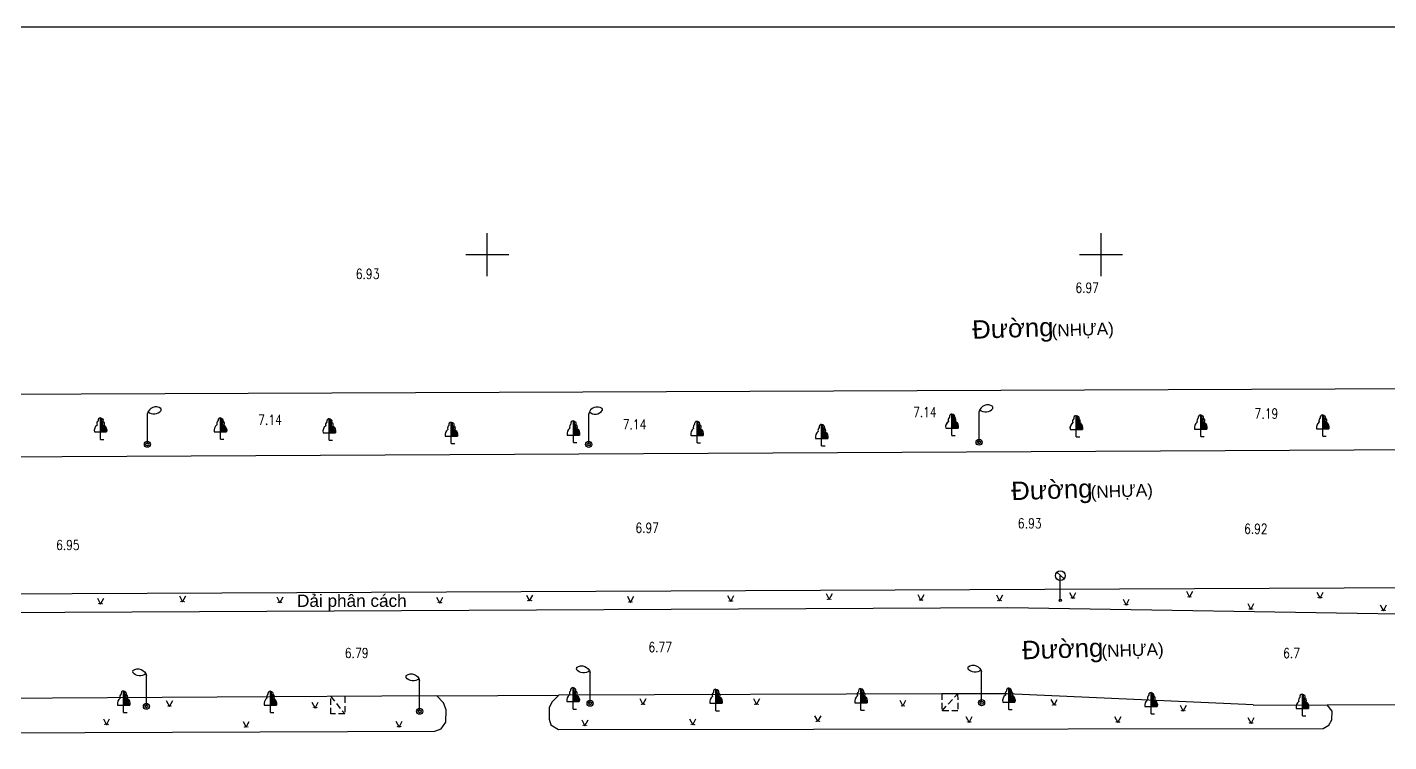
# Model space of a CAD drawing. Extents: x 582395 to 582722, y 2329868 to 2330119.
# Drawn here: x 582462.5 to 582573.4, y 2330060.3 to 2330118.5 of the extents above; entities that cross this region are included whole.
import ezdxf
from ezdxf.enums import TextEntityAlignment as Align

# ---------------------------------------------------------------- set-up
doc = ezdxf.new("R2010")
doc.units = 0
doc.linetypes.add('NETNHA500', pattern=[0.75, 0.5, -0.25])
for name, color, linetype in [('CHUGIAI', 7, 'Continuous'), ('dc1', 4, 'Continuous'), ('K1_T', 7, 'Continuous'), ('KYHIEU', 3, 'Continuous'), ('line moi', 7, 'Continuous'), ('nha', 3, 'Continuous'), ('TEXT1', 2, 'Continuous'), ('TEXT2', 1, 'Continuous')]:
    doc.layers.add(name, color=color, linetype=linetype)
doc.styles.add('CHU', font='', dxfattribs={"height": 1.5})
doc.styles.add('CLD', font='', dxfattribs={"height": 1})
doc.styles.add('DC', font='romans.shx', dxfattribs={"width": 0.8, "height": 0.8})
doc.styles.get('CHU').set_extended_font_data('.VnArial')
doc.styles.get('CLD').set_extended_font_data('.VnArialH')

# ---------------------------------------------------------------- blocks, each defined once
blk = doc.blocks.new('CAYLR')
at = {"layer": 'KYHIEU'}
for points in [[(0, 1.75, 0.497303), (-0.198201, 1.488681, 0.339551), (-0.284941, 1.163565, 0.289175), (-0.5, 0.602359)], [(0, 1.75, -0.497303), (0.198201, 1.488681, -0.339551), (0.284941, 1.163565, -0.289175), (0.5, 0.602359)]]:
    blk.add_lwpolyline(points, format="xyb", dxfattribs=at)
for points in [[(0, 0), (0, 1.75)], [(0.1, 0.602359), (0.1, 1.724173)], [(0.2, 0.602359), (0.2, 1.487287)], [(0.3, 0.602359), (0.3, 1.151908)], [(-0.5, 0.602359), (0.5, 0.602359)], [(0, 0), (0.280275, -0.001587)], [(0.4, 0.602359), (0.4, 1.04811)], [(0.5, 0.602359), (0.5, 0.822811)]]:
    blk.add_lwpolyline(points, dxfattribs=at)
blk = doc.blocks.new('DEN-P')
at = {"layer": 'KYHIEU'}
for points in [[(1.1, 2.92, 0.523652), (0, 2.5, 0.549376)], [(0.05, 2.64, 0.420531), (1.11, 2.75, 0.572241)]]:
    blk.add_lwpolyline(points, format="xyb", dxfattribs=at)
blk.add_lwpolyline([(0, 0), (0, 2.5)], dxfattribs=at)
for radius in [0.25, 0.125]:
    blk.add_circle((0, 0), radius, dxfattribs=at)
blk.add_arc((0.95, 2.82), 0.178, 338.0896, 33.4085, dxfattribs=at)
blk = doc.blocks.new('DEN-T')
at = {"layer": 'KYHIEU'}
for points in [[(-0.05, 2.64, -0.420531), (-1.11, 2.75, -0.572241)], [(-1.1, 2.92, -0.523652), (0, 2.5, -0.549376)]]:
    blk.add_lwpolyline(points, format="xyb", dxfattribs=at)
blk.add_lwpolyline([(0, 0), (0, 2.5)], dxfattribs=at)
for radius in [0.25, 0.125]:
    blk.add_circle((0, 0), radius, dxfattribs=at)
blk.add_arc((-0.95, 2.82), 0.178, 146.5915, 201.9104, dxfattribs=at)
blk = doc.blocks.new('BB')
at = {"layer": 'CHUGIAI'}
for p, q in [((-0.29, 2.28), (0.31, 1.75)), ((0, 0), (0, 2))]:
    blk.add_line(p, q, dxfattribs=at)
for centre, radius in [((0, 2), 0.4), ((0, 0), 0.1)]:
    blk.add_circle(centre, radius, dxfattribs=at)
blk = doc.blocks.new('CAYLR-flat-32')
at = {"layer": 'KYHIEU'}
for points in [[(0, 1.75, 0.497303), (-0.2, 1.49, 0.339551), (-0.28, 1.16, 0.289175), (-0.5, 0.6)], [(0, 1.75, -0.497303), (0.2, 1.49, -0.339551), (0.28, 1.16, -0.289175), (0.5, 0.6)]]:
    blk.add_lwpolyline(points, format="xyb", dxfattribs=at)
for points in [[(0, 0), (0, 1.75)], [(0.1, 0.6), (0.1, 1.72)], [(0.2, 0.6), (0.2, 1.49)], [(0.3, 0.6), (0.3, 1.15)], [(-0.5, 0.6), (0.5, 0.6)], [(0, 0), (0.28, 0)], [(0.4, 0.6), (0.4, 1.05)], [(0.5, 0.6), (0.5, 0.82)]]:
    blk.add_lwpolyline(points, dxfattribs=at)
blk = doc.blocks.new('CAYLR-flat-33')
at = {"layer": 'KYHIEU'}
for points in [[(0, 1.75, 0.497303), (-0.2, 1.49, 0.339551), (-0.28, 1.16, 0.289175), (-0.5, 0.6)], [(0, 1.75, -0.497303), (0.2, 1.49, -0.339551), (0.28, 1.16, -0.289175), (0.5, 0.6)]]:
    blk.add_lwpolyline(points, format="xyb", dxfattribs=at)
for points in [[(0, 0), (0, 1.75)], [(0.1, 0.6), (0.1, 1.72)], [(0.2, 0.6), (0.2, 1.49)], [(0.3, 0.6), (0.3, 1.15)], [(-0.5, 0.6), (0.5, 0.6)], [(0, 0), (0.28, 0)], [(0.4, 0.6), (0.4, 1.05)], [(0.5, 0.6), (0.5, 0.82)]]:
    blk.add_lwpolyline(points, dxfattribs=at)
blk = doc.blocks.new('CAYLR-flat-34')
at = {"layer": 'KYHIEU'}
for points in [[(0, 1.75, 0.497303), (-0.2, 1.49, 0.339551), (-0.28, 1.16, 0.289175), (-0.5, 0.6)], [(0, 1.75, -0.497303), (0.2, 1.49, -0.339551), (0.28, 1.16, -0.289175), (0.5, 0.6)]]:
    blk.add_lwpolyline(points, format="xyb", dxfattribs=at)
for points in [[(0, 0), (0, 1.75)], [(0.1, 0.6), (0.1, 1.72)], [(0.2, 0.6), (0.2, 1.49)], [(0.3, 0.6), (0.3, 1.15)], [(-0.5, 0.6), (0.5, 0.6)], [(0, 0), (0.28, 0)], [(0.4, 0.6), (0.4, 1.05)], [(0.5, 0.6), (0.5, 0.82)]]:
    blk.add_lwpolyline(points, dxfattribs=at)
blk = doc.blocks.new('CAYLR-flat-35')
at = {"layer": 'KYHIEU'}
for points in [[(0, 1.75, 0.497303), (-0.2, 1.49, 0.339551), (-0.28, 1.16, 0.289175), (-0.5, 0.6)], [(0, 1.75, -0.497303), (0.2, 1.49, -0.339551), (0.28, 1.16, -0.289175), (0.5, 0.6)]]:
    blk.add_lwpolyline(points, format="xyb", dxfattribs=at)
for points in [[(0, 0), (0, 1.75)], [(0.1, 0.6), (0.1, 1.72)], [(0.2, 0.6), (0.2, 1.49)], [(0.3, 0.6), (0.3, 1.15)], [(-0.5, 0.6), (0.5, 0.6)], [(0, 0), (0.28, 0)], [(0.4, 0.6), (0.4, 1.05)], [(0.5, 0.6), (0.5, 0.82)]]:
    blk.add_lwpolyline(points, dxfattribs=at)
blk = doc.blocks.new('BB-flat-9')
at = {"layer": 'CHUGIAI'}
for p, q in [((-0.29, 2.28), (0.31, 1.75)), ((0, 0), (0, 2))]:
    blk.add_line(p, q, dxfattribs=at)
for centre, radius in [((0, 2), 0.4), ((0, 0), 0.1)]:
    blk.add_circle(centre, radius, dxfattribs=at)
blk = doc.blocks.new('DEN-T-flat-19')
at = {"layer": 'KYHIEU'}
for points in [[(-0.05, 2.64, -0.420531), (-1.11, 2.75, -0.572241)], [(-1.1, 2.92, -0.523652), (0, 2.5, -0.549376)]]:
    blk.add_lwpolyline(points, format="xyb", dxfattribs=at)
blk.add_lwpolyline([(0, 0), (0, 2.5)], dxfattribs=at)
for radius in [0.25, 0.125]:
    blk.add_circle((0, 0), radius, dxfattribs=at)
blk.add_arc((-0.95, 2.82), 0.178, 146.5915, 201.9104, dxfattribs=at)
blk = doc.blocks.new('DEN-T-flat-20')
at = {"layer": 'KYHIEU'}
for points in [[(-0.05, 2.64, -0.420531), (-1.11, 2.75, -0.572241)], [(-1.1, 2.92, -0.523652), (0, 2.5, -0.549376)]]:
    blk.add_lwpolyline(points, format="xyb", dxfattribs=at)
blk.add_lwpolyline([(0, 0), (0, 2.5)], dxfattribs=at)
for radius in [0.25, 0.125]:
    blk.add_circle((0, 0), radius, dxfattribs=at)
blk.add_arc((-0.95, 2.82), 0.178, 146.5915, 201.9104, dxfattribs=at)
blk = doc.blocks.new('DEN-T-flat-21')
at = {"layer": 'KYHIEU'}
for points in [[(-0.05, 2.64, -0.420531), (-1.11, 2.75, -0.572241)], [(-1.1, 2.92, -0.523652), (0, 2.5, -0.549376)]]:
    blk.add_lwpolyline(points, format="xyb", dxfattribs=at)
blk.add_lwpolyline([(0, 0), (0, 2.5)], dxfattribs=at)
for radius in [0.25, 0.125]:
    blk.add_circle((0, 0), radius, dxfattribs=at)
blk.add_arc((-0.95, 2.82), 0.178, 146.5915, 201.9104, dxfattribs=at)
blk = doc.blocks.new('DEN-T-flat-22')
at = {"layer": 'KYHIEU'}
for points in [[(-0.05, 2.64, -0.420531), (-1.11, 2.75, -0.572241)], [(-1.1, 2.92, -0.523652), (0, 2.5, -0.549376)]]:
    blk.add_lwpolyline(points, format="xyb", dxfattribs=at)
blk.add_lwpolyline([(0, 0), (0, 2.5)], dxfattribs=at)
for radius in [0.25, 0.125]:
    blk.add_circle((0, 0), radius, dxfattribs=at)
blk.add_arc((-0.95, 2.82), 0.178, 146.5915, 201.9104, dxfattribs=at)
blk = doc.blocks.new('DEN-P-flat-35')
at = {"layer": 'KYHIEU'}
for points in [[(1.1, 2.92, 0.523652), (0, 2.5, 0.549376)], [(0.05, 2.64, 0.420531), (1.11, 2.75, 0.572241)]]:
    blk.add_lwpolyline(points, format="xyb", dxfattribs=at)
blk.add_lwpolyline([(0, 0), (0, 2.5)], dxfattribs=at)
for radius in [0.25, 0.125]:
    blk.add_circle((0, 0), radius, dxfattribs=at)
blk.add_arc((0.95, 2.82), 0.178, 338.0896, 33.4085, dxfattribs=at)
blk = doc.blocks.new('DEN-P-flat-36')
at = {"layer": 'KYHIEU'}
for points in [[(1.1, 2.92, 0.523652), (0, 2.5, 0.549376)], [(0.05, 2.64, 0.420531), (1.11, 2.75, 0.572241)]]:
    blk.add_lwpolyline(points, format="xyb", dxfattribs=at)
blk.add_lwpolyline([(0, 0), (0, 2.5)], dxfattribs=at)
for radius in [0.25, 0.125]:
    blk.add_circle((0, 0), radius, dxfattribs=at)
blk.add_arc((0.95, 2.82), 0.178, 338.0896, 33.4085, dxfattribs=at)
blk = doc.blocks.new('DEN-P-flat-37')
at = {"layer": 'KYHIEU'}
for points in [[(1.1, 2.92, 0.523652), (0, 2.5, 0.549376)], [(0.05, 2.64, 0.420531), (1.11, 2.75, 0.572241)]]:
    blk.add_lwpolyline(points, format="xyb", dxfattribs=at)
blk.add_lwpolyline([(0, 0), (0, 2.5)], dxfattribs=at)
for radius in [0.25, 0.125]:
    blk.add_circle((0, 0), radius, dxfattribs=at)
blk.add_arc((0.95, 2.82), 0.178, 338.0896, 33.4085, dxfattribs=at)

msp = doc.modelspace()

# ---------------------------------------------------------------- hatches: boundary and pattern name
at = {"layer": 'KYHIEU'}
h = msp.add_hatch(color=3, dxfattribs=at)
h.paths.add_polyline_path([(582528, 2330071.92, 1), (582527.98, 2330071.92, 1)])
h.paths.add_polyline_path([(582527.74, 2330071.92, 1), (582527.72, 2330071.92, 1)])
h = msp.add_hatch(color=3, dxfattribs=at)
h.paths.add_polyline_path([(582547.84, 2330072.02, 1), (582547.81, 2330072.02, 1)])
h.paths.add_polyline_path([(582547.58, 2330072.02, 1), (582547.55, 2330072.02, 1)])
h = msp.add_hatch(color=3, dxfattribs=at)
h.paths.add_polyline_path([(582557.35, 2330072.12, 1), (582557.33, 2330072.12, 1)])
h.paths.add_polyline_path([(582557.1, 2330072.12, 1), (582557.07, 2330072.12, 1)])
h = msp.add_hatch(color=3, dxfattribs=at)
h.paths.add_polyline_path([(582567.98, 2330072.05, 1), (582567.96, 2330072.05, 1)])
h.paths.add_polyline_path([(582567.72, 2330072.05, 1), (582567.7, 2330072.05, 1)])
h = msp.add_hatch(color=3, dxfattribs=at)
h.paths.add_polyline_path([(582468.64, 2330071.56, 1), (582468.62, 2330071.56, 1)])
h.paths.add_polyline_path([(582468.38, 2330071.56, 1), (582468.36, 2330071.56, 1)])
h = msp.add_hatch(color=3, dxfattribs=at)
h.paths.add_polyline_path([(582475.32, 2330071.73, 1), (582475.3, 2330071.73, 1)])
h.paths.add_polyline_path([(582475.06, 2330071.73, 1), (582475.04, 2330071.73, 1)])
h = msp.add_hatch(color=3, dxfattribs=at)
h.paths.add_polyline_path([(582483.25, 2330071.67, 1), (582483.23, 2330071.67, 1)])
h.paths.add_polyline_path([(582482.99, 2330071.67, 1), (582482.97, 2330071.67, 1)])
h = msp.add_hatch(color=3, dxfattribs=at)
h.paths.add_polyline_path([(582496.27, 2330071.64, 1), (582496.25, 2330071.64, 1)])
h.paths.add_polyline_path([(582496.01, 2330071.64, 1), (582495.99, 2330071.64, 1)])
h = msp.add_hatch(color=3, dxfattribs=at)
h.paths.add_polyline_path([(582503.59, 2330071.81, 1), (582503.57, 2330071.81, 1)])
h.paths.add_polyline_path([(582503.33, 2330071.81, 1), (582503.31, 2330071.81, 1)])
h = msp.add_hatch(color=3, dxfattribs=at)
h.paths.add_polyline_path([(582511.81, 2330071.7, 1), (582511.79, 2330071.7, 1)])
h.paths.add_polyline_path([(582511.55, 2330071.7, 1), (582511.53, 2330071.7, 1)])
h = msp.add_hatch(color=3, dxfattribs=at)
h.paths.add_polyline_path([(582519.97, 2330071.78, 1), (582519.95, 2330071.78, 1)])
h.paths.add_polyline_path([(582519.71, 2330071.78, 1), (582519.69, 2330071.78, 1)])
h = msp.add_hatch(color=3, dxfattribs=at)
h.paths.add_polyline_path([(582535.47, 2330071.85, 1), (582535.45, 2330071.85, 1)])
h.paths.add_polyline_path([(582535.22, 2330071.85, 1), (582535.19, 2330071.85, 1)])
h = msp.add_hatch(color=3, dxfattribs=at)
h.paths.add_polyline_path([(582541.88, 2330071.81, 1), (582541.86, 2330071.81, 1)])
h.paths.add_polyline_path([(582541.62, 2330071.81, 1), (582541.6, 2330071.81, 1)])
h = msp.add_hatch(color=3, dxfattribs=at)
h.paths.add_polyline_path([(582552.18, 2330071.48, 1), (582552.16, 2330071.48, 1)])
h.paths.add_polyline_path([(582551.93, 2330071.48, 1), (582551.9, 2330071.48, 1)])
h = msp.add_hatch(color=3, dxfattribs=at)
h.paths.add_polyline_path([(582562.35, 2330071.12, 1), (582562.32, 2330071.12, 1)])
h.paths.add_polyline_path([(582562.09, 2330071.12, 1), (582562.06, 2330071.12, 1)])
h = msp.add_hatch(color=3, dxfattribs=at)
h.paths.add_polyline_path([(582573.15, 2330071.02, 1), (582573.13, 2330071.02, 1)])
h.paths.add_polyline_path([(582572.89, 2330071.02, 1), (582572.87, 2330071.02, 1)])
h = msp.add_hatch(color=3, dxfattribs=at)
h.paths.add_polyline_path([(582474.25, 2330063.21, 1), (582474.23, 2330063.21, 1)])
h.paths.add_polyline_path([(582473.99, 2330063.21, 1), (582473.97, 2330063.21, 1)])
h = msp.add_hatch(color=3, dxfattribs=at)
h.paths.add_polyline_path([(582486.11, 2330063.08, 1), (582486.09, 2330063.08, 1)])
h.paths.add_polyline_path([(582485.85, 2330063.08, 1), (582485.83, 2330063.08, 1)])
h = msp.add_hatch(color=3, dxfattribs=at)
h.paths.add_polyline_path([(582512.82, 2330063.37, 1), (582512.79, 2330063.37, 1)])
h.paths.add_polyline_path([(582512.56, 2330063.37, 1), (582512.54, 2330063.37, 1)])
h = msp.add_hatch(color=3, dxfattribs=at)
h.paths.add_polyline_path([(582522.07, 2330063.37, 1), (582522.05, 2330063.37, 1)])
h.paths.add_polyline_path([(582521.82, 2330063.37, 1), (582521.79, 2330063.37, 1)])
h = msp.add_hatch(color=3, dxfattribs=at)
h.paths.add_polyline_path([(582534, 2330063.24, 1), (582533.97, 2330063.24, 1)])
h.paths.add_polyline_path([(582533.74, 2330063.24, 1), (582533.71, 2330063.24, 1)])
h = msp.add_hatch(color=3, dxfattribs=at)
h.paths.add_polyline_path([(582546.32, 2330063.31, 1), (582546.29, 2330063.31, 1)])
h.paths.add_polyline_path([(582546.06, 2330063.31, 1), (582546.03, 2330063.31, 1)])
h = msp.add_hatch(color=3, dxfattribs=at)
h.paths.add_polyline_path([(582527.07, 2330061.98, 1), (582527.05, 2330061.98, 1)])
h.paths.add_polyline_path([(582526.81, 2330061.98, 1), (582526.79, 2330061.98, 1)])
h = msp.add_hatch(color=3, dxfattribs=at)
h.paths.add_polyline_path([(582556.84, 2330062.84, 1), (582556.82, 2330062.84, 1)])
h.paths.add_polyline_path([(582556.58, 2330062.84, 1), (582556.56, 2330062.84, 1)])
h = msp.add_hatch(color=3, dxfattribs=at)
h.paths.add_polyline_path([(582469.12, 2330061.72, 1), (582469.09, 2330061.72, 1)])
h.paths.add_polyline_path([(582468.86, 2330061.72, 1), (582468.84, 2330061.72, 1)])
h = msp.add_hatch(color=3, dxfattribs=at)
h.paths.add_polyline_path([(582480.5, 2330061.52, 1), (582480.48, 2330061.52, 1)])
h.paths.add_polyline_path([(582480.24, 2330061.52, 1), (582480.22, 2330061.52, 1)])
h = msp.add_hatch(color=3, dxfattribs=at)
h.paths.add_polyline_path([(582492.96, 2330061.54, 1), (582492.94, 2330061.54, 1)])
h.paths.add_polyline_path([(582492.7, 2330061.54, 1), (582492.68, 2330061.54, 1)])
h = msp.add_hatch(color=3, dxfattribs=at)
h.paths.add_polyline_path([(582508.09, 2330061.64, 1), (582508.07, 2330061.64, 1)])
h.paths.add_polyline_path([(582507.83, 2330061.64, 1), (582507.81, 2330061.64, 1)])
h = msp.add_hatch(color=3, dxfattribs=at)
h.paths.add_polyline_path([(582516.88, 2330061.71, 1), (582516.86, 2330061.71, 1)])
h.paths.add_polyline_path([(582516.62, 2330061.71, 1), (582516.6, 2330061.71, 1)])
h = msp.add_hatch(color=3, dxfattribs=at)
h.paths.add_polyline_path([(582539.39, 2330061.91, 1), (582539.37, 2330061.91, 1)])
h.paths.add_polyline_path([(582539.13, 2330061.91, 1), (582539.11, 2330061.91, 1)])
h = msp.add_hatch(color=3, dxfattribs=at)
h.paths.add_polyline_path([(582551.51, 2330061.91, 1), (582551.49, 2330061.91, 1)])
h.paths.add_polyline_path([(582551.25, 2330061.91, 1), (582551.23, 2330061.91, 1)])
h = msp.add_hatch(color=3, dxfattribs=at)
h.paths.add_polyline_path([(582562.37, 2330061.84, 1), (582562.34, 2330061.84, 1)])
h.paths.add_polyline_path([(582562.11, 2330061.84, 1), (582562.08, 2330061.84, 1)])

# ---------------------------------------------------------------- linework, layer by layer
msp.add_lwpolyline([(582395, 2329884.35), (582721.46, 2329884.35), (582721.46, 2330118.53), (582395, 2330118.53)], close=True)
at = {"layer": 'K1_T'}
for p, q in [((582500, 2330098.25), (582500, 2330101.75)), ((582550, 2330098.25), (582550, 2330101.75)), ((582498.25, 2330100), (582501.75, 2330100)), ((582548.25, 2330100), (582551.75, 2330100))]:
    msp.add_line(p, q, dxfattribs=at)
at = {"layer": 'KYHIEU', "color": 3}
for p, q in [((582468.24, 2330072.01), (582468.5, 2330071.53)), ((582468.5, 2330071.53), (582468.76, 2330072.01)), ((582474.92, 2330072.19), (582475.18, 2330071.7)), ((582475.18, 2330071.7), (582475.44, 2330072.19)), ((582482.85, 2330072.13), (582483.11, 2330071.64)), ((582483.11, 2330071.64), (582483.37, 2330072.13)), ((582495.87, 2330072.1), (582496.13, 2330071.61)), ((582496.13, 2330071.61), (582496.39, 2330072.1)), ((582503.2, 2330072.26), (582503.45, 2330071.78)), ((582503.45, 2330071.78), (582503.71, 2330072.26)), ((582511.41, 2330072.16), (582511.67, 2330071.67)), ((582511.67, 2330071.67), (582511.93, 2330072.16)), ((582519.57, 2330072.24), (582519.83, 2330071.75)), ((582519.83, 2330071.75), (582520.09, 2330072.24)), ((582527.6, 2330072.38), (582527.86, 2330071.89)), ((582527.86, 2330071.89), (582528.12, 2330072.38)), ((582535.08, 2330072.31), (582535.33, 2330071.82)), ((582535.33, 2330071.82), (582535.59, 2330072.31)), ((582541.48, 2330072.27), (582541.74, 2330071.78)), ((582541.74, 2330071.78), (582542, 2330072.27)), ((582547.44, 2330072.48), (582547.69, 2330071.99)), ((582547.69, 2330071.99), (582547.95, 2330072.48)), ((582551.79, 2330071.93), (582552.04, 2330071.45)), ((582552.04, 2330071.45), (582552.3, 2330071.93)), ((582556.96, 2330072.58), (582557.21, 2330072.09)), ((582557.21, 2330072.09), (582557.47, 2330072.58)), ((582567.58, 2330072.5), (582567.84, 2330072.02)), ((582567.84, 2330072.02), (582568.09, 2330072.5)), ((582561.95, 2330071.58), (582562.2, 2330071.09)), ((582562.2, 2330071.09), (582562.46, 2330071.58)), ((582572.75, 2330071.47), (582573.01, 2330070.99)), ((582573.01, 2330070.99), (582573.26, 2330071.47)), ((582473.85, 2330063.67), (582474.11, 2330063.18)), ((582474.11, 2330063.18), (582474.37, 2330063.67)), ((582485.71, 2330063.53), (582485.97, 2330063.05)), ((582485.97, 2330063.05), (582486.23, 2330063.53)), ((582512.42, 2330063.83), (582512.68, 2330063.34)), ((582512.68, 2330063.34), (582512.93, 2330063.83)), ((582521.68, 2330063.83), (582521.93, 2330063.34)), ((582521.93, 2330063.34), (582522.19, 2330063.83)), ((582533.6, 2330063.7), (582533.85, 2330063.21)), ((582533.85, 2330063.21), (582534.11, 2330063.7)), ((582545.92, 2330063.76), (582546.18, 2330063.28)), ((582546.18, 2330063.28), (582546.43, 2330063.76)), ((582556.44, 2330063.3), (582556.7, 2330062.81)), ((582556.7, 2330062.81), (582556.96, 2330063.3)), ((582468.72, 2330062.18), (582468.98, 2330061.69)), ((582468.98, 2330061.69), (582469.23, 2330062.18)), ((582480.1, 2330061.97), (582480.36, 2330061.49)), ((582480.36, 2330061.49), (582480.61, 2330061.97)), ((582492.56, 2330062), (582492.82, 2330061.51)), ((582492.82, 2330061.51), (582493.07, 2330062)), ((582507.69, 2330062.1), (582507.95, 2330061.61)), ((582507.95, 2330061.61), (582508.21, 2330062.1)), ((582516.48, 2330062.17), (582516.74, 2330061.68)), ((582516.74, 2330061.68), (582517, 2330062.17)), ((582526.67, 2330062.43), (582526.93, 2330061.95)), ((582526.93, 2330061.95), (582527.19, 2330062.43)), ((582538.99, 2330062.37), (582539.25, 2330061.88)), ((582539.25, 2330061.88), (582539.51, 2330062.37)), ((582551.11, 2330062.37), (582551.37, 2330061.88)), ((582551.37, 2330061.88), (582551.63, 2330062.37)), ((582561.97, 2330062.3), (582562.23, 2330061.81)), ((582562.23, 2330061.81), (582562.48, 2330062.3))]:
    msp.add_line(p, q, dxfattribs=at)
for centre in [(582527.73, 2330071.92), (582527.99, 2330071.92), (582547.57, 2330072.02), (582547.82, 2330072.02), (582557.08, 2330072.12), (582557.34, 2330072.12), (582567.71, 2330072.05), (582567.97, 2330072.05), (582468.37, 2330071.56), (582468.63, 2330071.56), (582475.05, 2330071.73), (582475.31, 2330071.73), (582482.98, 2330071.67), (582483.24, 2330071.67), (582496, 2330071.64), (582496.26, 2330071.64), (582503.32, 2330071.81), (582503.58, 2330071.81), (582511.54, 2330071.7), (582511.8, 2330071.7), (582519.7, 2330071.78), (582519.96, 2330071.78), (582535.2, 2330071.85), (582535.46, 2330071.85), (582541.61, 2330071.81), (582541.87, 2330071.81), (582551.91, 2330071.48), (582552.17, 2330071.48), (582562.08, 2330071.12), (582562.33, 2330071.12), (582572.88, 2330071.02), (582573.14, 2330071.02), (582473.98, 2330063.21), (582474.24, 2330063.21), (582485.84, 2330063.08), (582486.1, 2330063.08), (582512.55, 2330063.37), (582512.81, 2330063.37), (582521.8, 2330063.37), (582522.06, 2330063.37), (582533.73, 2330063.24), (582533.98, 2330063.24), (582546.05, 2330063.31), (582546.3, 2330063.31), (582526.8, 2330061.98), (582527.06, 2330061.98), (582556.57, 2330062.84), (582556.83, 2330062.84), (582468.85, 2330061.72), (582469.11, 2330061.72), (582480.23, 2330061.52), (582480.49, 2330061.52), (582492.69, 2330061.54), (582492.95, 2330061.54), (582507.82, 2330061.64), (582508.08, 2330061.64), (582516.61, 2330061.71), (582516.87, 2330061.71), (582539.12, 2330061.91), (582539.38, 2330061.91), (582551.24, 2330061.91), (582551.5, 2330061.91), (582562.1, 2330061.84), (582562.35, 2330061.84)]:
    msp.add_circle(centre, 0.011, dxfattribs=at)
at = {"layer": 'line moi'}
for p, q in [((582645.79, 2330089.35), (582400, 2330088.37)), ((582400, 2330083.21), (582645.79, 2330084.47)), ((582435.41, 2330072.26), (582628.38, 2330073.11)), ((582542.41, 2330071.22), (582435.39, 2330070.71)), ((582592.06, 2330070.42), (582542.41, 2330071.22)), ((582537.02, 2330064.22), (582505.83, 2330064.11)), ((582538.31, 2330064.22), (582537.02, 2330064.22)), ((582542.36, 2330064.22), (582538.31, 2330064.22)), ((582562.4, 2330063.32), (582542.36, 2330064.22)), ((582495.89, 2330064.05), (582444.25, 2330063.74)), ((582495.89, 2330064.05), (582505.83, 2330064.11)), ((582496.43, 2330063.48), (582495.89, 2330064.05)), ((582496.65, 2330062.92), (582496.43, 2330063.48)), ((582505.26, 2330063.54), (582505.04, 2330063.08)), ((582505.04, 2330063.08), (582505.04, 2330062.14)), ((582505.83, 2330064.11), (582505.26, 2330063.54)), ((582562.4, 2330063.3), (582568.41, 2330063.32)), ((582568.41, 2330063.32), (582577.14, 2330063.36)), ((582568.82, 2330062.81), (582568.41, 2330063.32)), ((582496.63, 2330061.9), (582496.65, 2330062.92)), ((582505.04, 2330062.14), (582505.17, 2330061.68)), ((582568.57, 2330061.65), (582568.81, 2330062.11)), ((582568.81, 2330062.11), (582568.82, 2330062.81)), ((582444.28, 2330060.97), (582495.72, 2330061.18)), ((582495.72, 2330061.18), (582496.24, 2330061.36)), ((582496.24, 2330061.36), (582496.63, 2330061.9)), ((582505.17, 2330061.68), (582505.81, 2330061.3)), ((582505.81, 2330061.3), (582568.09, 2330061.4)), ((582568.09, 2330061.4), (582568.57, 2330061.65)), ((582568.57, 2330061.65), (582568.57, 2330061.65))]:
    msp.add_line(p, q, dxfattribs=at)
at = {"layer": 'nha', "linetype": 'NETNHA500'}
for p, q in [((582537.02, 2330064.22), (582537.02, 2330062.83)), ((582537.05, 2330062.83), (582538.31, 2330064.22)), ((582538.31, 2330064.22), (582538.34, 2330062.83)), ((582487.24, 2330062.58), (582487.24, 2330064)), ((582487.24, 2330064), (582488.39, 2330062.58)), ((582488.39, 2330063.97), (582488.39, 2330062.58)), ((582488.39, 2330062.58), (582487.24, 2330062.58)), ((582538.34, 2330062.83), (582537.05, 2330062.83))]:
    msp.add_line(p, q, dxfattribs=at)

# ---------------------------------------------------------------- block references
at = {"layer": 'KYHIEU', "color": 0}
for name, p in [('DEN-P', (582472.31, 2330084.55)), ('DEN-P', (582508.26, 2330084.54)), ('DEN-P', (582540.07, 2330084.72)), ('DEN-T', (582508.38, 2330063.45)), ('DEN-T', (582540.27, 2330063.5)), ('DEN-T', (582472.23, 2330063.21)), ('DEN-T', (582494.49, 2330062.8))]:
    msp.add_blockref(name, p, dxfattribs=at)
at = {"layer": 'KYHIEU'}
for name, p in [('CAYLR', (582468.49, 2330084.95)), ('CAYLR', (582478.26, 2330084.96)), ('CAYLR', (582487.12, 2330084.88)), ('CAYLR', (582497.07, 2330084.6)), ('CAYLR', (582507.01, 2330084.7)), ('CAYLR', (582517.09, 2330084.67)), ('CAYLR', (582537.85, 2330085.26)), ('CAYLR', (582547.98, 2330085.15)), ('CAYLR', (582558.12, 2330085.19)), ('CAYLR', (582568.06, 2330085.2)), ('CAYLR', (582527.24, 2330084.42)), ('BB', (582546.68, 2330071.84)), ('CAYLR', (582470.37, 2330062.7)), ('CAYLR', (582482.33, 2330062.69)), ('CAYLR', (582506.99, 2330062.98)), ('CAYLR', (582518.63, 2330062.84)), ('CAYLR', (582530.44, 2330062.89)), ('CAYLR', (582542.49, 2330062.94)), ('CAYLR', (582554.08, 2330062.58)), ('CAYLR', (582566.4, 2330062.43))]:
    msp.add_blockref(name, p, dxfattribs=at)
at = {"layer": 'line moi'}
for name, p in [('DEN-P-flat-37', (582472.31, 2330084.55)), ('DEN-P-flat-36', (582508.26, 2330084.54)), ('DEN-P-flat-35', (582540.07, 2330084.72)), ('CAYLR-flat-35', (582537.85, 2330085.26)), ('CAYLR-flat-34', (582547.98, 2330085.15)), ('CAYLR-flat-33', (582558.12, 2330085.19)), ('CAYLR-flat-32', (582568.06, 2330085.2)), ('BB-flat-9', (582546.68, 2330071.84)), ('DEN-T-flat-20', (582508.38, 2330063.45)), ('DEN-T-flat-19', (582540.27, 2330063.5)), ('DEN-T-flat-22', (582472.23, 2330063.21)), ('DEN-T-flat-21', (582494.49, 2330062.8))]:
    msp.add_blockref(name, p, dxfattribs=at)

# ---------------------------------------------------------------- texts
at = {"layer": 'dc1', "style": 'DC', "width": 0.8}
for s, p in [('6.93', (582489.29, 2330098.03)), ('6.97', (582547.91, 2330096.9)), ('7.14', (582534.69, 2330086.77)), ('7.19', (582562.51, 2330086.65)), ('7.14', (582481.34, 2330086.14)), ('7.14', (582511.04, 2330085.77)), ('6.97', (582512.06, 2330077.34)), ('6.93', (582543.23, 2330077.71)), ('6.95', (582464.87, 2330075.94)), ('6.79', (582488.4, 2330067.15)), ('6.77', (582513.13, 2330067.62)), ('6.7', (582564.84, 2330067.13))]:
    msp.add_text(s, height=0.8, dxfattribs=at).set_placement(p)
msp.add_text('6.92', height=0.8, dxfattribs=at).set_placement((582561.65, 2330078.06), align=Align.TOP_LEFT)
at = {"layer": 'TEXT1', "style": 'CHU'}
msp.add_text('D¶i ph©n c¸ch', height=1, dxfattribs=at).set_placement((582484.5, 2330071.3))
msp.add_text('D¶i ph©n c¸ch', height=1, dxfattribs=at).set_placement((582484.5, 2330071.3))
at = {"layer": 'TEXT2', "color": 1}
for s, height, style, p in [('§\xadêng', 1.5, 'CHU', (582539.53, 2330093.14)), ('§\xadêng', 1.5, 'CHU', (582539.53, 2330093.14)), ('(nhùa)', 1, 'CLD', (582545.99, 2330093.31)), ('(nhùa)', 1, 'CLD', (582545.99, 2330093.31)), ('§\xadêng', 1.5, 'CHU', (582542.71, 2330079.99)), ('(nhùa)', 1, 'CLD', (582549.17, 2330080.16)), ('§\xadêng', 1.5, 'CHU', (582543.59, 2330067.02)), ('§\xadêng', 1.5, 'CHU', (582543.59, 2330067.02)), ('(nhùa)', 1, 'CLD', (582550.05, 2330067.19)), ('(nhùa)', 1, 'CLD', (582550.05, 2330067.19))]:
    msp.add_text(s, height=height, rotation=2, dxfattribs=dict(at, style=style)).set_placement(p)

doc.saveas('drawing.dxf')
